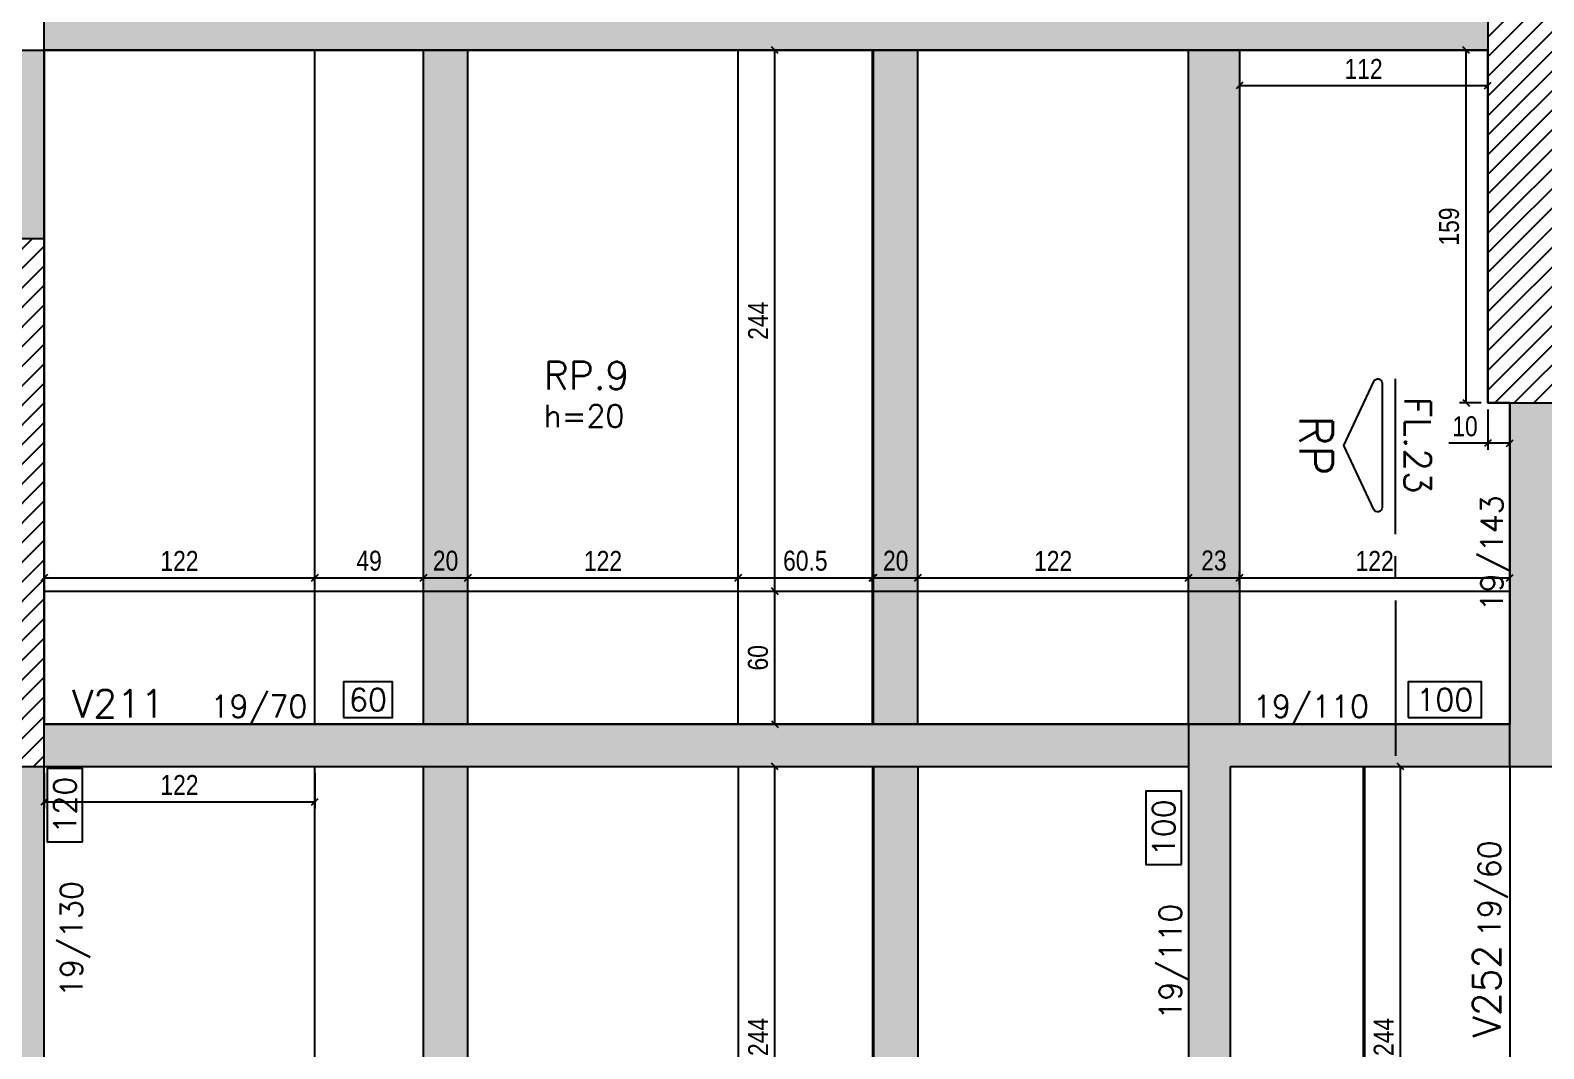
# Model space of a CAD drawing. Header units: millimetres. Extents: x 1860 to 8661, y -614 to 3837.
# Drawn here: x 4469 to 5152, y 1517 to 1977 of the extents above; entities that cross this region are included whole.
import ezdxf
from ezdxf.enums import TextEntityAlignment as Align

# ---------------------------------------------------------------- set-up
doc = ezdxf.new("R2010")
doc.units = ezdxf.units.MM
for name, color, linetype in [('COTA', 241, 'Continuous'), ('F-CORTE-INDICAÇÃO', 4, 'Continuous'), ('F-DESNIVEL-1', 254, 'Continuous'), ('F-DESNIVEL-21', 81, 'Continuous'), ('F-LAJES-DIM', 2, 'Continuous'), ('F-LAJES-NOME', 4, 'Continuous'), ('F-LAJES-R', 254, 'Continuous'), ('F-VIGAS-DIM', 2, 'Continuous'), ('F-VIGAS-NOME', 4, 'Continuous'), ('Painéis', 200, 'Continuous'), ('Pilares', 5, 'Continuous'), ('VIGA', 3, 'Continuous')]:
    doc.layers.add(name, color=color, linetype=linetype)
doc.layers.add('F-DESNIVEL-3', color=7, linetype='Continuous', true_color=0xd5c7ff)
doc.layers.add('F-DESNIVEL-4', color=7, linetype='Continuous', true_color=0xc3f1b6)
doc.layers.add('Hachura', color=251, linetype='Continuous', lineweight=9)
doc.styles.add('COTA TECNICA-50', font='techl___.ttf', dxfattribs={"height": 9})
doc.styles.add('MCP', font='romans.shx')
doc.styles.add('ROMANS', font='romans.shx')
doc.dimstyles.new('COTA PAINEL-50', dxfattribs={"dimtxt": 9, "dimasz": 3, "dimexe": 3, "dimexo": 3, "dimgap": 3, "dimtad": 1, "dimdec": 1, "dimzin": 12, "dimdsep": 46, "dimtxsty": 'COTA TECNICA-50', "dimblk1": 'OBLIQUE', "dimblk2": 'OBLIQUE', "dimsah": 1, "dimcen": 0.9, "dimclrd": 4, "dimclre": 4, "dimclrt": 240, "dimadec": 1, "dimazin": 3, "dimtfac": 1, "dimtdec": 1, "dimtmove": 0, "dimatfit": 3, "dimfxl": 1, "dimtolj": 1, "dimtzin": 12, "dimarcsym": 0})
pattern_1 = [(45, (3860.447, 999.075), (-4.419417, 4.419417), [])]

# ---------------------------------------------------------------- blocks, each defined once
blk = doc.blocks.new('*U668')
at = {"layer": 'F-VIGAS-DIM', "color": 1}
blk.add_lwpolyline([(0, 0), (33, 0), (33, 16), (0, 16)], close=True, dxfattribs=at)
at = {"layer": 'F-VIGAS-DIM', "style": 'MCP'}
blk.add_attdef('DIM', text='', height=10, dxfattribs=at).set_placement((16.5, 8), align=Align.MIDDLE_CENTER)
blk = doc.blocks.new('*U11')
at = {"layer": 'F-VIGAS-DIM', "color": 1}
blk.add_lwpolyline([(0, 0), (22, 0), (22, 16), (0, 16)], close=True, dxfattribs=at)
at = {"layer": 'F-VIGAS-DIM', "style": 'MCP'}
blk.add_attdef('DIM', text='', height=10, dxfattribs=at).set_placement((11, 8), align=Align.MIDDLE_CENTER)
blk = doc.blocks.new('*U658')
at = {"layer": 'F-VIGAS-DIM', "color": 1}
blk.add_lwpolyline([(0, 0), (33, 0), (33, 16), (0, 16)], close=True, dxfattribs=at)
at = {"layer": 'F-VIGAS-DIM', "style": 'MCP'}
blk.add_attdef('DIM', text='', height=10, dxfattribs=at).set_placement((16.5, 8), align=Align.MIDDLE_CENTER)
blk = doc.blocks.new('*U661')
at = {"layer": 'F-VIGAS-DIM', "color": 1}
blk.add_lwpolyline([(0, 0), (33, 0), (33, 16), (0, 16)], close=True, dxfattribs=at)
at = {"layer": 'F-VIGAS-DIM', "style": 'MCP'}
blk.add_attdef('DIM', text='', height=10, dxfattribs=at).set_placement((16.5, 8), align=Align.MIDDLE_CENTER)
blk = doc.blocks.new('*U13')
at = {"layer": 'F-CORTE-INDICAÇÃO'}
for p, q in [((-100, 0), (-170, 0)), ((-80, 0), (-90, 0)), ((-70, 0), (0, 0))]:
    blk.add_line(p, q, dxfattribs=at)
blk.add_lwpolyline([(-112, 6, 0.802585), (-111.15, 9.81), (-140, 23.26), (-168.85, 9.81, 0.802585), (-168, 6)], format="xyb", close=True, dxfattribs=at)
at = {"layer": 'F-CORTE-INDICAÇÃO', "style": 'ROMANS'}
blk.add_attdef('CORTE', text='', height=15, dxfattribs=at).set_placement((-140, 35.76), align=Align.MIDDLE_CENTER)
at = {"layer": 'F-CORTE-INDICAÇÃO', "color": 2, "style": 'ROMANS'}
blk.add_attdef('FOLHA', text='', height=12, dxfattribs=at).set_placement((-140, -10), align=Align.MIDDLE_CENTER)
blk = doc.blocks.new('_Oblique')
at = {"color": 0, "linetype": 'ByBlock', "lineweight": -2}
blk.add_line((-0.5, -0.5), (0.5, 0.5), dxfattribs=at)
blk = doc.blocks.new('*D981')
at = {"layer": 'COTA', "color": 4, "lineweight": -2, "transparency": 16777216}
for p, q in [((5082.6, 1644.58), (5090.09, 1644.58)), ((5087.09, 1400.58), (5087.09, 1644.58))]:
    blk.add_line(p, q, dxfattribs=at)
at = {"layer": 'Defpoints', "color": 0, "transparency": 16777216}
for p in [(5079.6, 1644.58), (5087.09, 1644.58), (5087.09, 1400.58)]:
    blk.add_point(p, dxfattribs=at)
at = {"layer": 'COTA', "color": 4, "lineweight": -2, "transparency": 16777216, "xscale": 3, "yscale": 3, "zscale": 3}
for p, rotation in [((5087.09, 1644.58), 90), ((5087.09, 1400.58), 270)]:
    blk.add_blockref('_Oblique', p, dxfattribs=dict(at, rotation=rotation))
at = {"layer": 'COTA', "color": 240, "transparency": 16777216, "insert": (5079.52, 1522.58), "char_height": 9, "attachment_point": 5, "rotation": 90, "style": 'COTA TECNICA-50'}
blk.add_mtext('\\A1;244', dxfattribs=at)
blk = doc.blocks.new('*D992')
at = {"layer": 'COTA', "color": 4, "lineweight": -2, "transparency": 16777216}
for p, q in [((4475.45, 1641.48), (4475.45, 1625.67)), ((4597.45, 1641.48), (4597.45, 1625.67)), ((4475.45, 1628.67), (4597.45, 1628.67))]:
    blk.add_line(p, q, dxfattribs=at)
at = {"layer": 'Defpoints', "color": 0, "transparency": 16777216}
for p in [(4475.45, 1644.48), (4597.45, 1644.48), (4597.45, 1628.67)]:
    blk.add_point(p, dxfattribs=at)
at = {"layer": 'COTA', "color": 4, "lineweight": -2, "transparency": 16777216, "xscale": 3, "yscale": 3, "zscale": 3, "rotation": 180}
blk.add_blockref('_Oblique', (4475.45, 1628.67), dxfattribs=at)
at = {"layer": 'COTA', "color": 4, "lineweight": -2, "transparency": 16777216, "xscale": 3, "yscale": 3, "zscale": 3}
blk.add_blockref('_Oblique', (4597.45, 1628.67), dxfattribs=at)
at = {"layer": 'COTA', "color": 240, "transparency": 16777216, "insert": (4536.45, 1636.22), "char_height": 9, "attachment_point": 5, "style": 'COTA TECNICA-50'}
blk.add_mtext('\\A1;122', dxfattribs=at)
blk = doc.blocks.new('*D1004')
at = {"layer": 'COTA', "color": 4, "lineweight": -2, "transparency": 16777216}
for p, q in [((4791.45, 1644.58), (4807.97, 1644.58)), ((4804.97, 1400.58), (4804.97, 1644.58)), ((4791.45, 1400.58), (4807.97, 1400.58))]:
    blk.add_line(p, q, dxfattribs=at)
at = {"layer": 'Defpoints', "color": 0, "transparency": 16777216}
for p in [(4788.45, 1644.58), (4804.97, 1644.58), (4788.45, 1400.58)]:
    blk.add_point(p, dxfattribs=at)
at = {"layer": 'COTA', "color": 4, "lineweight": -2, "transparency": 16777216, "xscale": 3, "yscale": 3, "zscale": 3}
for p, rotation in [((4804.97, 1644.58), 90), ((4804.97, 1400.58), 270)]:
    blk.add_blockref('_Oblique', p, dxfattribs=dict(at, rotation=rotation))
at = {"layer": 'COTA', "color": 240, "transparency": 16777216, "insert": (4797.41, 1522.58), "char_height": 9, "attachment_point": 5, "rotation": 90, "style": 'COTA TECNICA-50'}
blk.add_mtext('\\A1;244', dxfattribs=at)
blk = doc.blocks.new('*D1005')
at = {"layer": 'COTA', "color": 4, "lineweight": -2, "transparency": 16777216}
for p, q in [((4791.45, 1723.58), (4807.97, 1723.58)), ((4804.97, 1663.58), (4804.97, 1723.58)), ((4791.45, 1663.58), (4807.97, 1663.58))]:
    blk.add_line(p, q, dxfattribs=at)
at = {"layer": 'Defpoints', "color": 0, "transparency": 16777216}
for p in [(4788.45, 1723.58), (4804.97, 1723.58), (4788.45, 1663.58)]:
    blk.add_point(p, dxfattribs=at)
at = {"layer": 'COTA', "color": 4, "lineweight": -2, "transparency": 16777216, "xscale": 3, "yscale": 3, "zscale": 3}
for p, rotation in [((4804.97, 1723.58), 90), ((4804.97, 1663.58), 270)]:
    blk.add_blockref('_Oblique', p, dxfattribs=dict(at, rotation=rotation))
at = {"layer": 'COTA', "color": 240, "transparency": 16777216, "insert": (4797.38, 1693.58), "char_height": 9, "attachment_point": 5, "rotation": 90, "style": 'COTA TECNICA-50'}
blk.add_mtext('\\A1;60', dxfattribs=at)
blk = doc.blocks.new('*D1007')
at = {"layer": 'COTA', "color": 4, "lineweight": -2, "transparency": 16777216}
for p, q in [((4475.45, 1726.58), (4475.45, 1732.71)), ((4475.45, 1729.71), (4597.45, 1729.71)), ((4597.45, 1726.58), (4597.45, 1732.71))]:
    blk.add_line(p, q, dxfattribs=at)
at = {"layer": 'Defpoints', "color": 0, "transparency": 16777216}
for p in [(4597.45, 1729.71), (4475.45, 1723.58), (4597.45, 1723.58)]:
    blk.add_point(p, dxfattribs=at)
at = {"layer": 'COTA', "color": 4, "lineweight": -2, "transparency": 16777216, "xscale": 3, "yscale": 3, "zscale": 3, "rotation": 180}
blk.add_blockref('_Oblique', (4475.45, 1729.71), dxfattribs=at)
at = {"layer": 'COTA', "color": 4, "lineweight": -2, "transparency": 16777216, "xscale": 3, "yscale": 3, "zscale": 3}
blk.add_blockref('_Oblique', (4597.45, 1729.71), dxfattribs=at)
at = {"layer": 'COTA', "color": 240, "transparency": 16777216, "insert": (4536.45, 1737.27), "char_height": 9, "attachment_point": 5, "style": 'COTA TECNICA-50'}
blk.add_mtext('\\A1;122', dxfattribs=at)
blk = doc.blocks.new('*D1008')
at = {"layer": 'COTA', "color": 4, "lineweight": -2, "transparency": 16777216}
for p, q in [((4597.45, 1726.58), (4597.45, 1732.71)), ((4597.45, 1729.71), (4646.45, 1729.71)), ((4646.45, 1726.58), (4646.45, 1732.71))]:
    blk.add_line(p, q, dxfattribs=at)
at = {"layer": 'Defpoints', "color": 0, "transparency": 16777216}
for p in [(4646.45, 1729.71), (4597.45, 1723.58), (4646.45, 1723.58)]:
    blk.add_point(p, dxfattribs=at)
at = {"layer": 'COTA', "color": 4, "lineweight": -2, "transparency": 16777216, "xscale": 3, "yscale": 3, "zscale": 3, "rotation": 180}
blk.add_blockref('_Oblique', (4597.45, 1729.71), dxfattribs=at)
at = {"layer": 'COTA', "color": 4, "lineweight": -2, "transparency": 16777216, "xscale": 3, "yscale": 3, "zscale": 3}
blk.add_blockref('_Oblique', (4646.45, 1729.71), dxfattribs=at)
at = {"layer": 'COTA', "color": 240, "transparency": 16777216, "insert": (4621.95, 1737.31), "char_height": 9, "attachment_point": 5, "style": 'COTA TECNICA-50'}
blk.add_mtext('\\A1;49', dxfattribs=at)
blk = doc.blocks.new('*D1009')
at = {"layer": 'COTA', "color": 4, "lineweight": -2, "transparency": 16777216}
for p, q in [((4646.45, 1726.58), (4646.45, 1732.71)), ((4646.45, 1729.71), (4666.45, 1729.71)), ((4666.45, 1726.58), (4666.45, 1732.71))]:
    blk.add_line(p, q, dxfattribs=at)
at = {"layer": 'Defpoints', "color": 0, "transparency": 16777216}
for p in [(4666.45, 1729.71), (4646.45, 1723.58), (4666.45, 1723.58)]:
    blk.add_point(p, dxfattribs=at)
at = {"layer": 'COTA', "color": 4, "lineweight": -2, "transparency": 16777216, "xscale": 3, "yscale": 3, "zscale": 3, "rotation": 180}
blk.add_blockref('_Oblique', (4646.45, 1729.71), dxfattribs=at)
at = {"layer": 'COTA', "color": 4, "lineweight": -2, "transparency": 16777216, "xscale": 3, "yscale": 3, "zscale": 3}
blk.add_blockref('_Oblique', (4666.45, 1729.71), dxfattribs=at)
at = {"layer": 'COTA', "color": 240, "transparency": 16777216, "insert": (4656.45, 1737.31), "char_height": 9, "attachment_point": 5, "style": 'COTA TECNICA-50'}
blk.add_mtext('\\A1;20', dxfattribs=at)
blk = doc.blocks.new('*D1010')
at = {"layer": 'COTA', "color": 4, "lineweight": -2, "transparency": 16777216}
for p, q in [((4666.45, 1726.58), (4666.45, 1732.71)), ((4666.45, 1729.71), (4788.45, 1729.71)), ((4788.45, 1726.58), (4788.45, 1732.71))]:
    blk.add_line(p, q, dxfattribs=at)
at = {"layer": 'Defpoints', "color": 0, "transparency": 16777216}
for p in [(4788.45, 1729.71), (4666.45, 1723.58), (4788.45, 1723.58)]:
    blk.add_point(p, dxfattribs=at)
at = {"layer": 'COTA', "color": 4, "lineweight": -2, "transparency": 16777216, "xscale": 3, "yscale": 3, "zscale": 3, "rotation": 180}
blk.add_blockref('_Oblique', (4666.45, 1729.71), dxfattribs=at)
at = {"layer": 'COTA', "color": 4, "lineweight": -2, "transparency": 16777216, "xscale": 3, "yscale": 3, "zscale": 3}
blk.add_blockref('_Oblique', (4788.45, 1729.71), dxfattribs=at)
at = {"layer": 'COTA', "color": 240, "transparency": 16777216, "insert": (4727.45, 1737.27), "char_height": 9, "attachment_point": 5, "style": 'COTA TECNICA-50'}
blk.add_mtext('\\A1;122', dxfattribs=at)
blk = doc.blocks.new('*D1011')
at = {"layer": 'COTA', "color": 4, "lineweight": -2, "transparency": 16777216}
for p, q in [((4788.45, 1726.58), (4788.45, 1732.71)), ((4788.45, 1729.71), (4848.95, 1729.71)), ((4848.95, 1726.58), (4848.95, 1732.71))]:
    blk.add_line(p, q, dxfattribs=at)
at = {"layer": 'Defpoints', "color": 0, "transparency": 16777216}
for p in [(4848.95, 1729.71), (4788.45, 1723.58), (4848.95, 1723.58)]:
    blk.add_point(p, dxfattribs=at)
at = {"layer": 'COTA', "color": 4, "lineweight": -2, "transparency": 16777216, "xscale": 3, "yscale": 3, "zscale": 3, "rotation": 180}
blk.add_blockref('_Oblique', (4788.45, 1729.71), dxfattribs=at)
at = {"layer": 'COTA', "color": 4, "lineweight": -2, "transparency": 16777216, "xscale": 3, "yscale": 3, "zscale": 3}
blk.add_blockref('_Oblique', (4848.95, 1729.71), dxfattribs=at)
at = {"layer": 'COTA', "color": 240, "transparency": 16777216, "insert": (4818.7, 1737.31), "char_height": 9, "attachment_point": 5, "style": 'COTA TECNICA-50'}
blk.add_mtext('\\A1;60.5', dxfattribs=at)
blk = doc.blocks.new('*D1012')
at = {"layer": 'COTA', "color": 4, "lineweight": -2, "transparency": 16777216}
for p, q in [((4849.45, 1726.58), (4849.45, 1732.71)), ((4849.45, 1729.71), (4869.45, 1729.71)), ((4869.45, 1726.58), (4869.45, 1732.71))]:
    blk.add_line(p, q, dxfattribs=at)
at = {"layer": 'Defpoints', "color": 0, "transparency": 16777216}
for p in [(4869.45, 1729.71), (4849.45, 1723.58), (4869.45, 1723.58)]:
    blk.add_point(p, dxfattribs=at)
at = {"layer": 'COTA', "color": 4, "lineweight": -2, "transparency": 16777216, "xscale": 3, "yscale": 3, "zscale": 3, "rotation": 180}
blk.add_blockref('_Oblique', (4849.45, 1729.71), dxfattribs=at)
at = {"layer": 'COTA', "color": 4, "lineweight": -2, "transparency": 16777216, "xscale": 3, "yscale": 3, "zscale": 3}
blk.add_blockref('_Oblique', (4869.45, 1729.71), dxfattribs=at)
at = {"layer": 'COTA', "color": 240, "transparency": 16777216, "insert": (4859.45, 1737.31), "char_height": 9, "attachment_point": 5, "style": 'COTA TECNICA-50'}
blk.add_mtext('\\A1;20', dxfattribs=at)
blk = doc.blocks.new('*D1013')
at = {"layer": 'COTA', "color": 4, "lineweight": -2, "transparency": 16777216}
for p, q in [((4869.45, 1726.58), (4869.45, 1732.71)), ((4869.45, 1729.71), (4991.45, 1729.71)), ((4991.45, 1726.58), (4991.45, 1732.71))]:
    blk.add_line(p, q, dxfattribs=at)
at = {"layer": 'Defpoints', "color": 0, "transparency": 16777216}
for p in [(4991.45, 1729.71), (4869.45, 1723.58), (4991.45, 1723.58)]:
    blk.add_point(p, dxfattribs=at)
at = {"layer": 'COTA', "color": 4, "lineweight": -2, "transparency": 16777216, "xscale": 3, "yscale": 3, "zscale": 3, "rotation": 180}
blk.add_blockref('_Oblique', (4869.45, 1729.71), dxfattribs=at)
at = {"layer": 'COTA', "color": 4, "lineweight": -2, "transparency": 16777216, "xscale": 3, "yscale": 3, "zscale": 3}
blk.add_blockref('_Oblique', (4991.45, 1729.71), dxfattribs=at)
at = {"layer": 'COTA', "color": 240, "transparency": 16777216, "insert": (4930.45, 1737.27), "char_height": 9, "attachment_point": 5, "style": 'COTA TECNICA-50'}
blk.add_mtext('\\A1;122', dxfattribs=at)
blk = doc.blocks.new('*D1014')
at = {"layer": 'COTA', "color": 4, "lineweight": -2, "transparency": 16777216}
for p, q in [((4991.45, 1726.58), (4991.45, 1732.71)), ((4991.45, 1729.71), (5014.45, 1729.71)), ((5014.45, 1726.58), (5014.45, 1732.71))]:
    blk.add_line(p, q, dxfattribs=at)
at = {"layer": 'Defpoints', "color": 0, "transparency": 16777216}
for p in [(5014.45, 1729.71), (4991.45, 1723.58), (5014.45, 1723.58)]:
    blk.add_point(p, dxfattribs=at)
at = {"layer": 'COTA', "color": 4, "lineweight": -2, "transparency": 16777216, "xscale": 3, "yscale": 3, "zscale": 3, "rotation": 180}
blk.add_blockref('_Oblique', (4991.45, 1729.71), dxfattribs=at)
at = {"layer": 'COTA', "color": 4, "lineweight": -2, "transparency": 16777216, "xscale": 3, "yscale": 3, "zscale": 3}
blk.add_blockref('_Oblique', (5014.45, 1729.71), dxfattribs=at)
at = {"layer": 'COTA', "color": 240, "transparency": 16777216, "insert": (5002.95, 1737.41), "char_height": 9, "attachment_point": 5, "style": 'COTA TECNICA-50'}
blk.add_mtext('\\A1;23', dxfattribs=at)
blk = doc.blocks.new('*D1015')
at = {"layer": 'COTA', "color": 4, "lineweight": -2, "transparency": 16777216}
for p, q in [((5014.45, 1726.58), (5014.45, 1732.71)), ((5014.45, 1729.71), (5136.45, 1729.71)), ((5136.45, 1726.58), (5136.45, 1732.71))]:
    blk.add_line(p, q, dxfattribs=at)
at = {"layer": 'Defpoints', "color": 0, "transparency": 16777216}
for p in [(5136.45, 1729.71), (5014.45, 1723.58), (5136.45, 1723.58)]:
    blk.add_point(p, dxfattribs=at)
at = {"layer": 'COTA', "color": 4, "lineweight": -2, "transparency": 16777216, "xscale": 3, "yscale": 3, "zscale": 3, "rotation": 180}
blk.add_blockref('_Oblique', (5014.45, 1729.71), dxfattribs=at)
at = {"layer": 'COTA', "color": 4, "lineweight": -2, "transparency": 16777216, "xscale": 3, "yscale": 3, "zscale": 3}
blk.add_blockref('_Oblique', (5136.45, 1729.71), dxfattribs=at)
at = {"layer": 'COTA', "color": 240, "transparency": 16777216, "insert": (5075.45, 1737.27), "char_height": 9, "attachment_point": 5, "style": 'COTA TECNICA-50'}
blk.add_mtext('\\A1;122', dxfattribs=at)
blk = doc.blocks.new('*D1016')
at = {"layer": 'COTA', "color": 4, "lineweight": -2, "transparency": 16777216}
for p, q in [((5123.45, 1967.58), (5113.66, 1967.58)), ((5116.66, 1808.58), (5116.66, 1967.58)), ((5123.45, 1808.58), (5113.66, 1808.58))]:
    blk.add_line(p, q, dxfattribs=at)
at = {"layer": 'Defpoints', "color": 0, "transparency": 16777216}
for p in [(5116.66, 1967.58), (5126.45, 1967.58), (5126.45, 1808.58)]:
    blk.add_point(p, dxfattribs=at)
at = {"layer": 'COTA', "color": 4, "lineweight": -2, "transparency": 16777216, "xscale": 3, "yscale": 3, "zscale": 3}
for p, rotation in [((5116.66, 1967.58), 90), ((5116.66, 1808.58), 270)]:
    blk.add_blockref('_Oblique', p, dxfattribs=dict(at, rotation=rotation))
at = {"layer": 'COTA', "color": 240, "transparency": 16777216, "insert": (5109.03, 1888.08), "char_height": 9, "attachment_point": 5, "rotation": 90, "style": 'COTA TECNICA-50'}
blk.add_mtext('\\A1;159', dxfattribs=at)
blk = doc.blocks.new('*D1017')
at = {"layer": 'COTA', "color": 4, "lineweight": -2, "transparency": 16777216}
for p, q in [((5014.45, 1964.58), (5014.45, 1948.61)), ((5126.45, 1964.58), (5126.45, 1948.61)), ((5014.45, 1951.61), (5126.45, 1951.61))]:
    blk.add_line(p, q, dxfattribs=at)
at = {"layer": 'Defpoints', "color": 0, "transparency": 16777216}
for p in [(5014.45, 1967.58), (5126.45, 1967.58), (5126.45, 1951.61)]:
    blk.add_point(p, dxfattribs=at)
at = {"layer": 'COTA', "color": 4, "lineweight": -2, "transparency": 16777216, "xscale": 3, "yscale": 3, "zscale": 3, "rotation": 180}
blk.add_blockref('_Oblique', (5014.45, 1951.61), dxfattribs=at)
at = {"layer": 'COTA', "color": 4, "lineweight": -2, "transparency": 16777216, "xscale": 3, "yscale": 3, "zscale": 3}
blk.add_blockref('_Oblique', (5126.45, 1951.61), dxfattribs=at)
at = {"layer": 'COTA', "color": 240, "transparency": 16777216, "insert": (5070.45, 1959.16), "char_height": 9, "attachment_point": 5, "style": 'COTA TECNICA-50'}
blk.add_mtext('\\A1;112', dxfattribs=at)
blk = doc.blocks.new('*D1018')
at = {"layer": 'COTA', "color": 4, "lineweight": -2, "transparency": 16777216}
for p, q in [((5126.45, 1805.58), (5126.45, 1787.33)), ((5136.45, 1805.48), (5136.45, 1787.33)), ((5126.45, 1790.33), (5108.96, 1790.33)), ((5136.45, 1790.33), (5126.45, 1790.33))]:
    blk.add_line(p, q, dxfattribs=at)
at = {"layer": 'Defpoints', "color": 0, "transparency": 16777216}
for p in [(5126.45, 1808.58), (5136.45, 1808.48), (5126.45, 1790.33)]:
    blk.add_point(p, dxfattribs=at)
at = {"layer": 'COTA', "color": 4, "lineweight": -2, "transparency": 16777216, "xscale": 3, "yscale": 3, "zscale": 3, "rotation": 180}
blk.add_blockref('_Oblique', (5126.45, 1790.33), dxfattribs=at)
at = {"layer": 'COTA', "color": 4, "lineweight": -2, "transparency": 16777216, "xscale": 3, "yscale": 3, "zscale": 3}
blk.add_blockref('_Oblique', (5136.45, 1790.33), dxfattribs=at)
at = {"layer": 'COTA', "color": 240, "transparency": 16777216, "insert": (5116.2, 1797.93), "char_height": 9, "attachment_point": 5, "style": 'COTA TECNICA-50'}
blk.add_mtext('\\A1;10', dxfattribs=at)
blk = doc.blocks.new('*D1019')
at = {"layer": 'COTA', "color": 4, "lineweight": -2, "transparency": 16777216}
for p, q in [((4791.45, 1967.58), (4807.97, 1967.58)), ((4804.97, 1723.58), (4804.97, 1967.58)), ((4791.45, 1723.58), (4807.97, 1723.58))]:
    blk.add_line(p, q, dxfattribs=at)
at = {"layer": 'Defpoints', "color": 0, "transparency": 16777216}
for p in [(4788.45, 1967.58), (4804.97, 1967.58), (4788.45, 1723.58)]:
    blk.add_point(p, dxfattribs=at)
at = {"layer": 'COTA', "color": 4, "lineweight": -2, "transparency": 16777216, "xscale": 3, "yscale": 3, "zscale": 3}
for p, rotation in [((4804.97, 1967.58), 90), ((4804.97, 1723.58), 270)]:
    blk.add_blockref('_Oblique', p, dxfattribs=dict(at, rotation=rotation))
at = {"layer": 'COTA', "color": 240, "transparency": 16777216, "insert": (4797.41, 1845.58), "char_height": 9, "attachment_point": 5, "rotation": 90, "style": 'COTA TECNICA-50'}
blk.add_mtext('\\A1;244', dxfattribs=at)

msp = doc.modelspace()

# ---------------------------------------------------------------- hatches: boundary and pattern name
at = {"layer": 'Hachura', "linetype": 'ByBlock'}
h = msp.add_hatch(color=256, dxfattribs=at)
h.dxf.hatch_style = 1
h.paths.add_polyline_path([(4666.45, 1967.58), (4646.45, 1967.58), (4646.45, 1723.58), (4666.45, 1723.58)])
h.paths.add_polyline_path([(4666.45, 1723.58), (4646.45, 1723.58), (4646.45, 1663.58), (4666.45, 1663.58)])
h.paths.add_polyline_path([(4849.45, 1663.58), (4869.45, 1663.58), (4869.45, 1723.58), (4849.45, 1723.58)])
h.paths.add_polyline_path([(4849.45, 1723.58), (4869.45, 1723.58), (4869.45, 1967.58), (4849.45, 1967.58)])
h.paths.add_polyline_path([(4991.45, 1723.58), (5014.45, 1723.58), (5014.45, 1967.58), (4991.45, 1967.58)])
h.paths.add_polyline_path([(5014.45, 1723.58), (4991.45, 1723.58), (4991.45, 1663.58), (5000.95, 1663.58), (5014.45, 1663.58)])
h = msp.add_hatch(color=256, dxfattribs=at)
h.dxf.hatch_style = 1
h.paths.add_polyline_path([(4666.45, 1644.58), (4646.45, 1644.58), (4646.45, 1400.58), (4666.45, 1400.58)])
h.paths.add_polyline_path([(4646.45, 1156.58), (4666.45, 1156.58), (4666.45, 1400.58), (4646.45, 1400.58)])
h.paths.add_polyline_path([(4646.45, 1042.58), (4666.45, 1042.58), (4666.45, 1156.58), (4646.45, 1156.58)])
h.paths.add_polyline_path([(4646.45, 1042.58), (4646.45, 1032.58), (4666.45, 1032.58), (4666.45, 1042.58)])
h = msp.add_hatch(color=256, dxfattribs=at)
h.dxf.hatch_style = 1
h.paths.add_polyline_path([(4869.45, 1644.58), (4849.45, 1644.58), (4849.45, 1400.58), (4869.45, 1400.58)])
h.paths.add_polyline_path([(4849.45, 1156.58), (4869.45, 1156.58), (4869.45, 1400.58), (4849.45, 1400.58)])
h.paths.add_polyline_path([(4849.45, 1042.58), (4869.45, 1042.58), (4869.45, 1156.58), (4849.45, 1156.58)])
h.paths.add_polyline_path([(4849.45, 1042.58), (4849.45, 1032.58), (4869.45, 1032.58), (4869.45, 1042.58)])
at = {"layer": 'Pilares', "linetype": 'Continuous'}
h = msp.add_hatch(dxfattribs=at)
h.set_pattern_fill('ANSI31', color=256, scale=50, style=0)
h.set_pattern_definition(pattern_1)
h.paths.add_polyline_path([(5126.45, 1808.58), (5176.45, 1808.58), (5176.45, 1983.58), (5126.45, 1983.58)], flags=16)
h = msp.add_hatch(dxfattribs=at)
h.set_pattern_fill('ANSI31', color=256, scale=50, style=0)
h.set_pattern_definition(pattern_1)
h.paths.add_polyline_path([(4456.45, 1644.58), (4475.45, 1644.58), (4475.45, 1882.58), (4456.45, 1882.58)], flags=16)

# ---------------------------------------------------------------- linework, layer by layer
at = {"layer": 'F-DESNIVEL-1', "linetype": 'Continuous'}
for points in [[(4991.45, 1644.58), (4991.45, 1663.58), (4991.45, 1644.58)], [(4456.45, 1492.68), (4475.45, 1492.68), (4475.45, 1644.48)], [(4456.45, 1492.68), (4475.45, 1644.48), (4456.45, 1644.48)]]:
    msp.add_solid(points, dxfattribs=at)
at = {"layer": 'F-DESNIVEL-21', "linetype": 'Continuous'}
for points in [[(4991.45, 1644.58), (5136.45, 1644.58), (5136.45, 1663.58)], [(4991.45, 1644.58), (5136.45, 1663.58), (4991.45, 1663.58)], [(5000.95, 1644.58), (4475.55, 1644.58), (5000.95, 1644.58)], [(5010.45, 1042.58), (5010.45, 1644.58), (4991.45, 1644.58)], [(5010.45, 1042.58), (4991.45, 1644.58), (4991.45, 1042.58)]]:
    msp.add_solid(points, dxfattribs=at)
at = {"layer": 'F-DESNIVEL-3', "linetype": 'Continuous'}
for points in [[(5126.45, 1986.58), (4475.55, 1986.58), (4475.55, 1967.58)], [(5126.45, 1986.58), (4475.55, 1967.58), (5126.35, 1983.68)], [(5126.35, 1983.68), (4475.55, 1967.58), (5126.35, 1967.58)], [(4456.45, 1882.68), (4475.45, 1882.68), (4475.45, 1967.48)], [(4456.45, 1882.68), (4475.45, 1967.48), (4456.45, 1967.48)], [(5155.45, 1644.58), (5155.45, 1808.48), (5136.45, 1808.48)], [(5155.45, 1644.58), (5136.45, 1808.48), (5136.45, 1644.58)], [(5155.45, 1654.08), (5136.45, 1654.08), (5155.45, 1654.08)]]:
    msp.add_solid(points, dxfattribs=at)
at = {"layer": 'F-DESNIVEL-4', "linetype": 'Continuous'}
for points in [[(4991.45, 1644.58), (4991.45, 1663.58), (4475.55, 1663.58)], [(4991.45, 1644.58), (4475.55, 1663.58), (4475.55, 1644.58)]]:
    msp.add_solid(points, dxfattribs=at)
at = {"layer": 'F-LAJES-R', "linetype": 'Continuous'}
msp.add_lwpolyline([(5136.45, 1663.58), (5136.45, 1808.58), (5126.45, 1808.58), (5126.45, 1967.58), (4475.45, 1967.58), (4475.45, 1882.58), (4475.45, 1663.58), (5000.95, 1663.58), (5136.45, 1663.58)], dxfattribs=at)
at = {"layer": 'Painéis'}
for p, q in [((4597.45, 1663.58), (4597.45, 1967.58)), ((4646.45, 1663.58), (4646.45, 1967.58)), ((4666.45, 1663.58), (4666.45, 1967.58)), ((4788.45, 1663.58), (4788.45, 1967.58)), ((4848.95, 1663.58), (4848.95, 1967.58)), ((4849.45, 1663.58), (4849.45, 1967.58)), ((4869.45, 1663.58), (4869.45, 1967.58)), ((4991.45, 1663.58), (4991.45, 1967.58))]:
    msp.add_line(p, q, dxfattribs=at)
for points in [[(5014.45, 1967.58), (5014.45, 1663.58)], [(4475.45, 1723.58), (5136.45, 1723.58)], [(4597.45, 1032.58), (4597.45, 1644.58)], [(4646.45, 1032.58), (4646.45, 1644.58)], [(4666.45, 1032.58), (4666.45, 1644.58)], [(4788.45, 1644.58), (4788.45, 1032.58)], [(4848.95, 1644.58), (4848.95, 1032.58)], [(4849.45, 1644.58), (4849.45, 1032.58)], [(4869.45, 1644.58), (4869.45, 1032.58)], [(5070.45, 1042.58), (5070.45, 1644.58)], [(5070.95, 1042.58), (5070.95, 1644.58)]]:
    msp.add_lwpolyline(points, dxfattribs=at)
at = {"layer": 'Pilares', "linetype": 'Continuous'}
for points in [[(4325.45, 1967.58), (4475.45, 1967.58), (4475.45, 1986.58), (4325.45, 1986.58), (4325.45, 1967.58)], [(5126.45, 1808.58), (5176.45, 1808.58), (5176.45, 1983.58), (5126.45, 1983.58), (5126.45, 1808.58)], [(4456.45, 1644.58), (4475.45, 1644.58), (4475.45, 1882.58), (4456.45, 1882.58), (4456.45, 1644.58)]]:
    msp.add_lwpolyline(points, dxfattribs=at)
at = {"layer": 'VIGA'}
for points in [[(4475.45, 1967.58), (5126.45, 1967.58)], [(4475.45, 1882.58), (4475.45, 1967.58)], [(5136.45, 1808.58), (5136.45, 1663.58)], [(5000.95, 1663.58), (4475.45, 1663.58)], [(4991.45, 1663.58), (4991.45, 1492.58)], [(5136.45, 1663.58), (5000.95, 1663.58)], [(5136.45, 1644.58), (5136.45, 1663.58)], [(4475.45, 1492.58), (4475.45, 1644.58)], [(4475.45, 1644.58), (4991.45, 1644.58)], [(5010.45, 1492.58), (5010.45, 1644.58)], [(5010.45, 1644.58), (5155.45, 1644.58)], [(5136.45, 1644.58), (5136.45, 1492.58)]]:
    msp.add_lwpolyline(points, dxfattribs=at)

# ---------------------------------------------------------------- block references
at = {"layer": 'F-CORTE-INDICAÇÃO', "linetype": 'Continuous'}
ref = msp.add_blockref('*U13', (5084.85, 1649.36), dxfattribs=dict(at, xscale=-1, rotation=90))
ref.add_attrib('FOLHA', 'FL.23', dxfattribs={"color": 2, "height": 12, "rotation": 270, "style": 'ROMANS'}).set_placement((5094.85, 1789.36), align=Align.MIDDLE_CENTER)
ref.add_attrib('CORTE', 'RP', dxfattribs={"height": 15, "rotation": 270, "style": 'ROMANS'}).set_placement((5049.09, 1789.36), align=Align.MIDDLE_CENTER)
at = {"layer": 'F-VIGAS-DIM', "linetype": 'Continuous'}
for name, p, values in [('*U11', (4610.45, 1666.7), {'DIM': '60'}), ('*U668', (5090.56, 1666.7), {'DIM': '100'})]:
    msp.add_blockref(name, p, dxfattribs=at).add_auto_attribs(values)
at = {"layer": 'F-VIGAS-DIM', "linetype": 'Continuous', "rotation": 90}
for name, p, values in [('*U661', (4492.79, 1610.59), {'DIM': '120'}), ('*U658', (4988.32, 1600.37), {'DIM': '100'})]:
    msp.add_blockref(name, p, dxfattribs=at).add_auto_attribs(values)

# ---------------------------------------------------------------- texts
at = {"layer": 'F-LAJES-DIM', "linetype": 'Continuous', "style": 'MCP'}
msp.add_text('h=20', height=10, dxfattribs=at).set_placement((4700.71, 1797.63))
at = {"layer": 'F-LAJES-NOME', "linetype": 'Continuous', "style": 'MCP'}
msp.add_text('RP.9', height=12.5, dxfattribs=at).set_placement((4700.71, 1814.63))
at = {"layer": 'F-VIGAS-DIM', "linetype": 'Continuous', "style": 'MCP'}
for s, p in [('19/143', (5133.32, 1714.58)), ('19/60', (5132.2, 1567.58)), ('19/130', (4492.79, 1540.59)), ('19/110', (4988.32, 1530.37))]:
    msp.add_text(s, height=10, rotation=90, dxfattribs=at).set_placement(p)
for s, p in [('19/70', (4550.45, 1666.7)), ('19/110', (5020.56, 1666.7))]:
    msp.add_text(s, height=10, dxfattribs=at).set_placement(p)
at = {"layer": 'F-VIGAS-NOME', "linetype": 'Continuous', "style": 'MCP'}
msp.add_text('V211', height=12.5, dxfattribs=at).set_placement((4487.95, 1666.7))
msp.add_text('V252', height=12.5, rotation=90, dxfattribs=at).set_placement((5132.2, 1522.35))

# ---------------------------------------------------------------- dimensions: what is measured, and where the dimension line sits
at = {"layer": 'COTA'}
for base, p1, p2, picture, middle in [((4804.97, 1967.58), (4788.45, 1723.58), (4788.45, 1967.58), '*D1019', (4797.41, 1845.58)), ((5116.66, 1967.58), (5126.45, 1808.58), (5126.45, 1967.58), '*D1016', (5109.03, 1888.08)), ((4804.97, 1723.58), (4788.45, 1663.58), (4788.45, 1723.58), '*D1005', (4797.38, 1693.58))]:
    dim = msp.add_linear_dim(base=base, p1=p1, p2=p2, angle=90, dimstyle='COTA PAINEL-50', dxfattribs=at)
    dim.commit()
    dim.dimension.update_dxf_attribs({"geometry": picture, "text_midpoint": middle})
for base, p1, p2, picture, middle in [((5126.45, 1951.61), (5014.45, 1967.58), (5126.45, 1967.58), '*D1017', (5070.45, 1959.16)), ((5126.45, 1790.33), (5136.45, 1808.48), (5126.45, 1808.58), '*D1018', (5116.2, 1797.93)), ((4597.45, 1729.71), (4475.45, 1723.58), (4597.45, 1723.58), '*D1007', (4536.45, 1737.27)), ((4869.45, 1729.71), (4849.45, 1723.58), (4869.45, 1723.58), '*D1012', (4859.45, 1737.31)), ((4597.45, 1628.67), (4475.45, 1644.48), (4597.45, 1644.48), '*D992', (4536.45, 1636.22))]:
    dim = msp.add_linear_dim(base=base, p1=p1, p2=p2, dimstyle='COTA PAINEL-50', dxfattribs=at)
    dim.commit()
    dim.dimension.update_dxf_attribs({"geometry": picture, "text_midpoint": middle})
for base, p1, p2, picture, middle in [((4646.45, 1729.71), (4597.45, 1723.58), (4646.45, 1723.58), '*D1008', (4621.95, 1737.31)), ((4666.45, 1729.71), (4646.45, 1723.58), (4666.45, 1723.58), '*D1009', (4656.45, 1737.31)), ((4788.45, 1729.71), (4666.45, 1723.58), (4788.45, 1723.58), '*D1010', (4727.45, 1737.27)), ((4848.95, 1729.71), (4788.45, 1723.58), (4848.95, 1723.58), '*D1011', (4818.7, 1737.31)), ((4991.45, 1729.71), (4869.45, 1723.58), (4991.45, 1723.58), '*D1013', (4930.45, 1737.27)), ((5014.45, 1729.71), (4991.45, 1723.58), (5014.45, 1723.58), '*D1014', (5002.95, 1737.41)), ((5136.45, 1729.71), (5014.45, 1723.58), (5136.45, 1723.58), '*D1015', (5075.45, 1737.27))]:
    dim = msp.add_linear_dim(base=base, p1=p1, p2=p2, dimstyle='COTA PAINEL-50', override={"dimtmove": 1}, dxfattribs=at)
    dim.commit()
    dim.dimension.update_dxf_attribs({"geometry": picture, "text_midpoint": middle})
for base, p1, p2, picture, middle in [((4804.97, 1644.58), (4788.45, 1400.58), (4788.45, 1644.58), '*D1004', (4797.41, 1522.58)), ((5087.09, 1644.58), (5087.09, 1400.58), (5079.6, 1644.58), '*D981', (5079.52, 1522.58))]:
    dim = msp.add_linear_dim(base=base, p1=p1, p2=p2, angle=90, dimstyle='COTA PAINEL-50', override={"dimtmove": 1}, dxfattribs=at)
    dim.commit()
    dim.dimension.update_dxf_attribs({"geometry": picture, "text_midpoint": middle})

doc.saveas('drawing.dxf')
